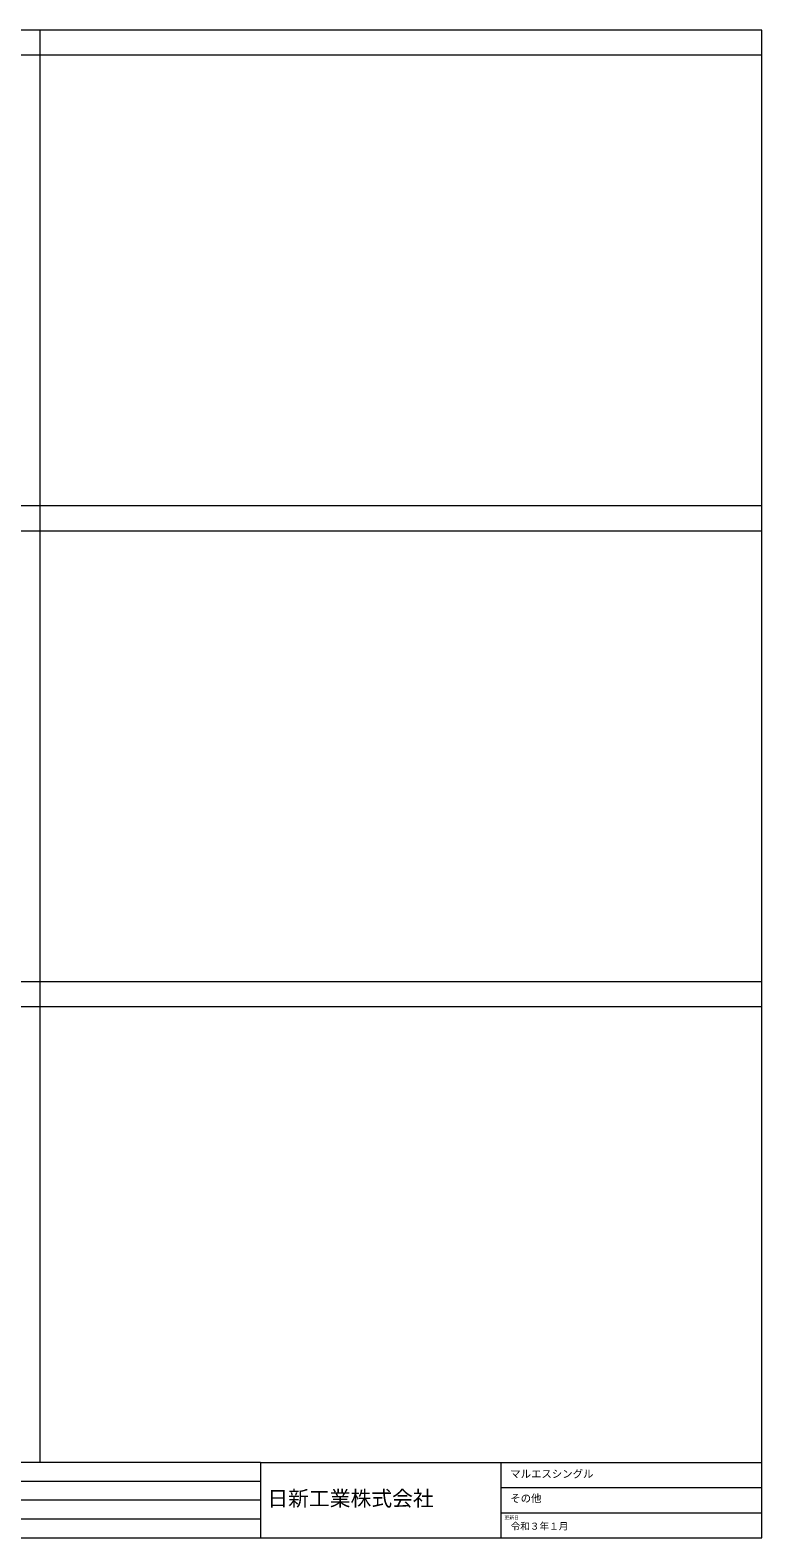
# Model space of a CAD drawing. Units: millimetres, scale not verified. Extents: x -2025 to 2025, y -1410 to 1410.
# Drawn here: x 656 to 2025, y -1410 to 1410 of the extents above; entities that cross this region are included whole.
import ezdxf
from ezdxf.enums import TextEntityAlignment as Align

# ---------------------------------------------------------------- set-up
doc = ezdxf.new("R2010")
doc.units = ezdxf.units.MM
doc.header["$LTSCALE"] = 3
doc.layers.add('0-0_0', color=7, linetype='Continuous')
doc.layers.add('0-F_枠___1', color=7, linetype='Continuous')
doc.layers.add('0-9_枠', color=7, linetype='Continuous', lineweight=18)
doc.styles.add('ＭＳ ゴシック', font='')
doc.styles.get('ＭＳ ゴシック').set_extended_font_data('MS Gothic')

# ---------------------------------------------------------------- blocks, each defined once
blk = doc.blocks.new('U15')
at = {"layer": '0-F_枠___1', "style": 'ＭＳ ゴシック'}
blk.add_text('日新工業株式会社', height=28.51, dxfattribs=at).set_placement((3125.032, 50.887), align=Align.BOTTOM_LEFT)
blk = doc.blocks.new('U24')
at = {"layer": '0-F_枠___1', "style": 'ＭＳ ゴシック'}
blk.add_text('マルエスシングル', height=14.26, dxfattribs=at).set_placement((3579.35, 108.143), align=Align.BOTTOM_LEFT)
blk = doc.blocks.new('U25')
at = {"layer": '0-F_枠___1', "style": 'ＭＳ ゴシック'}
blk.add_text('更新日', height=6.415, dxfattribs=at).set_placement((3568.559, 32.687), align=Align.BOTTOM_LEFT)
blk = doc.blocks.new('U26')
at = {"layer": '0-F_枠___1', "style": 'ＭＳ ゴシック'}
blk.add_text('その他', height=14.26, dxfattribs=at).set_placement((3579.35, 62.33), align=Align.BOTTOM_LEFT)
blk = doc.blocks.new('U27')
at = {"layer": '0-F_枠___1', "style": 'ＭＳ ゴシック'}
blk.add_text('令和３年１月', height=12.83, dxfattribs=at).set_placement((3580.203, 11.391), align=Align.BOTTOM_LEFT)

msp = doc.modelspace()

# ---------------------------------------------------------------- linework, layer by layer
at = {"layer": '0-9_枠'}
for p, q in [((675, -1269.305), (675, 1410)), ((2025, 1363.102), (-2025, 1363.102)), ((2025, 520), (-2025, 520)), ((2025, 473.102), (-2025, 473.102)), ((2025, -370), (-2025, -370)), ((2025, -416.898), (-2025, -416.898)), ((1087.035, -1269.305), (-2025, -1269.305)), ((1087.035, -1269.305), (2025, -1269.305)), ((1087.035, -1269.305), (1087.035, -1410)), ((1536.497, -1269.305), (1536.497, -1410)), ((1536.497, -1269.305), (1536.497, -1410)), ((1087.035, -1304.479), (-2025, -1304.479)), ((2025, -1316.203), (1536.497, -1316.203)), ((1087.035, -1339.653), (-2025, -1339.653)), ((1087.035, -1374.826), (-2025, -1374.826)), ((1536.497, -1363.102), (2025, -1363.102))]:
    msp.add_line(p, q, dxfattribs=at)
msp.add_lwpolyline([(-2025, -1410), (2025, -1410), (2025, 1410), (-2025, 1410)], close=True, dxfattribs=at)

# ---------------------------------------------------------------- block references
at = {"layer": '0-0_0'}
for name in ['U24', 'U15', 'U26', 'U25', 'U27']:
    msp.add_blockref(name, (-2025, -1410), dxfattribs=at)

doc.saveas('drawing.dxf')
